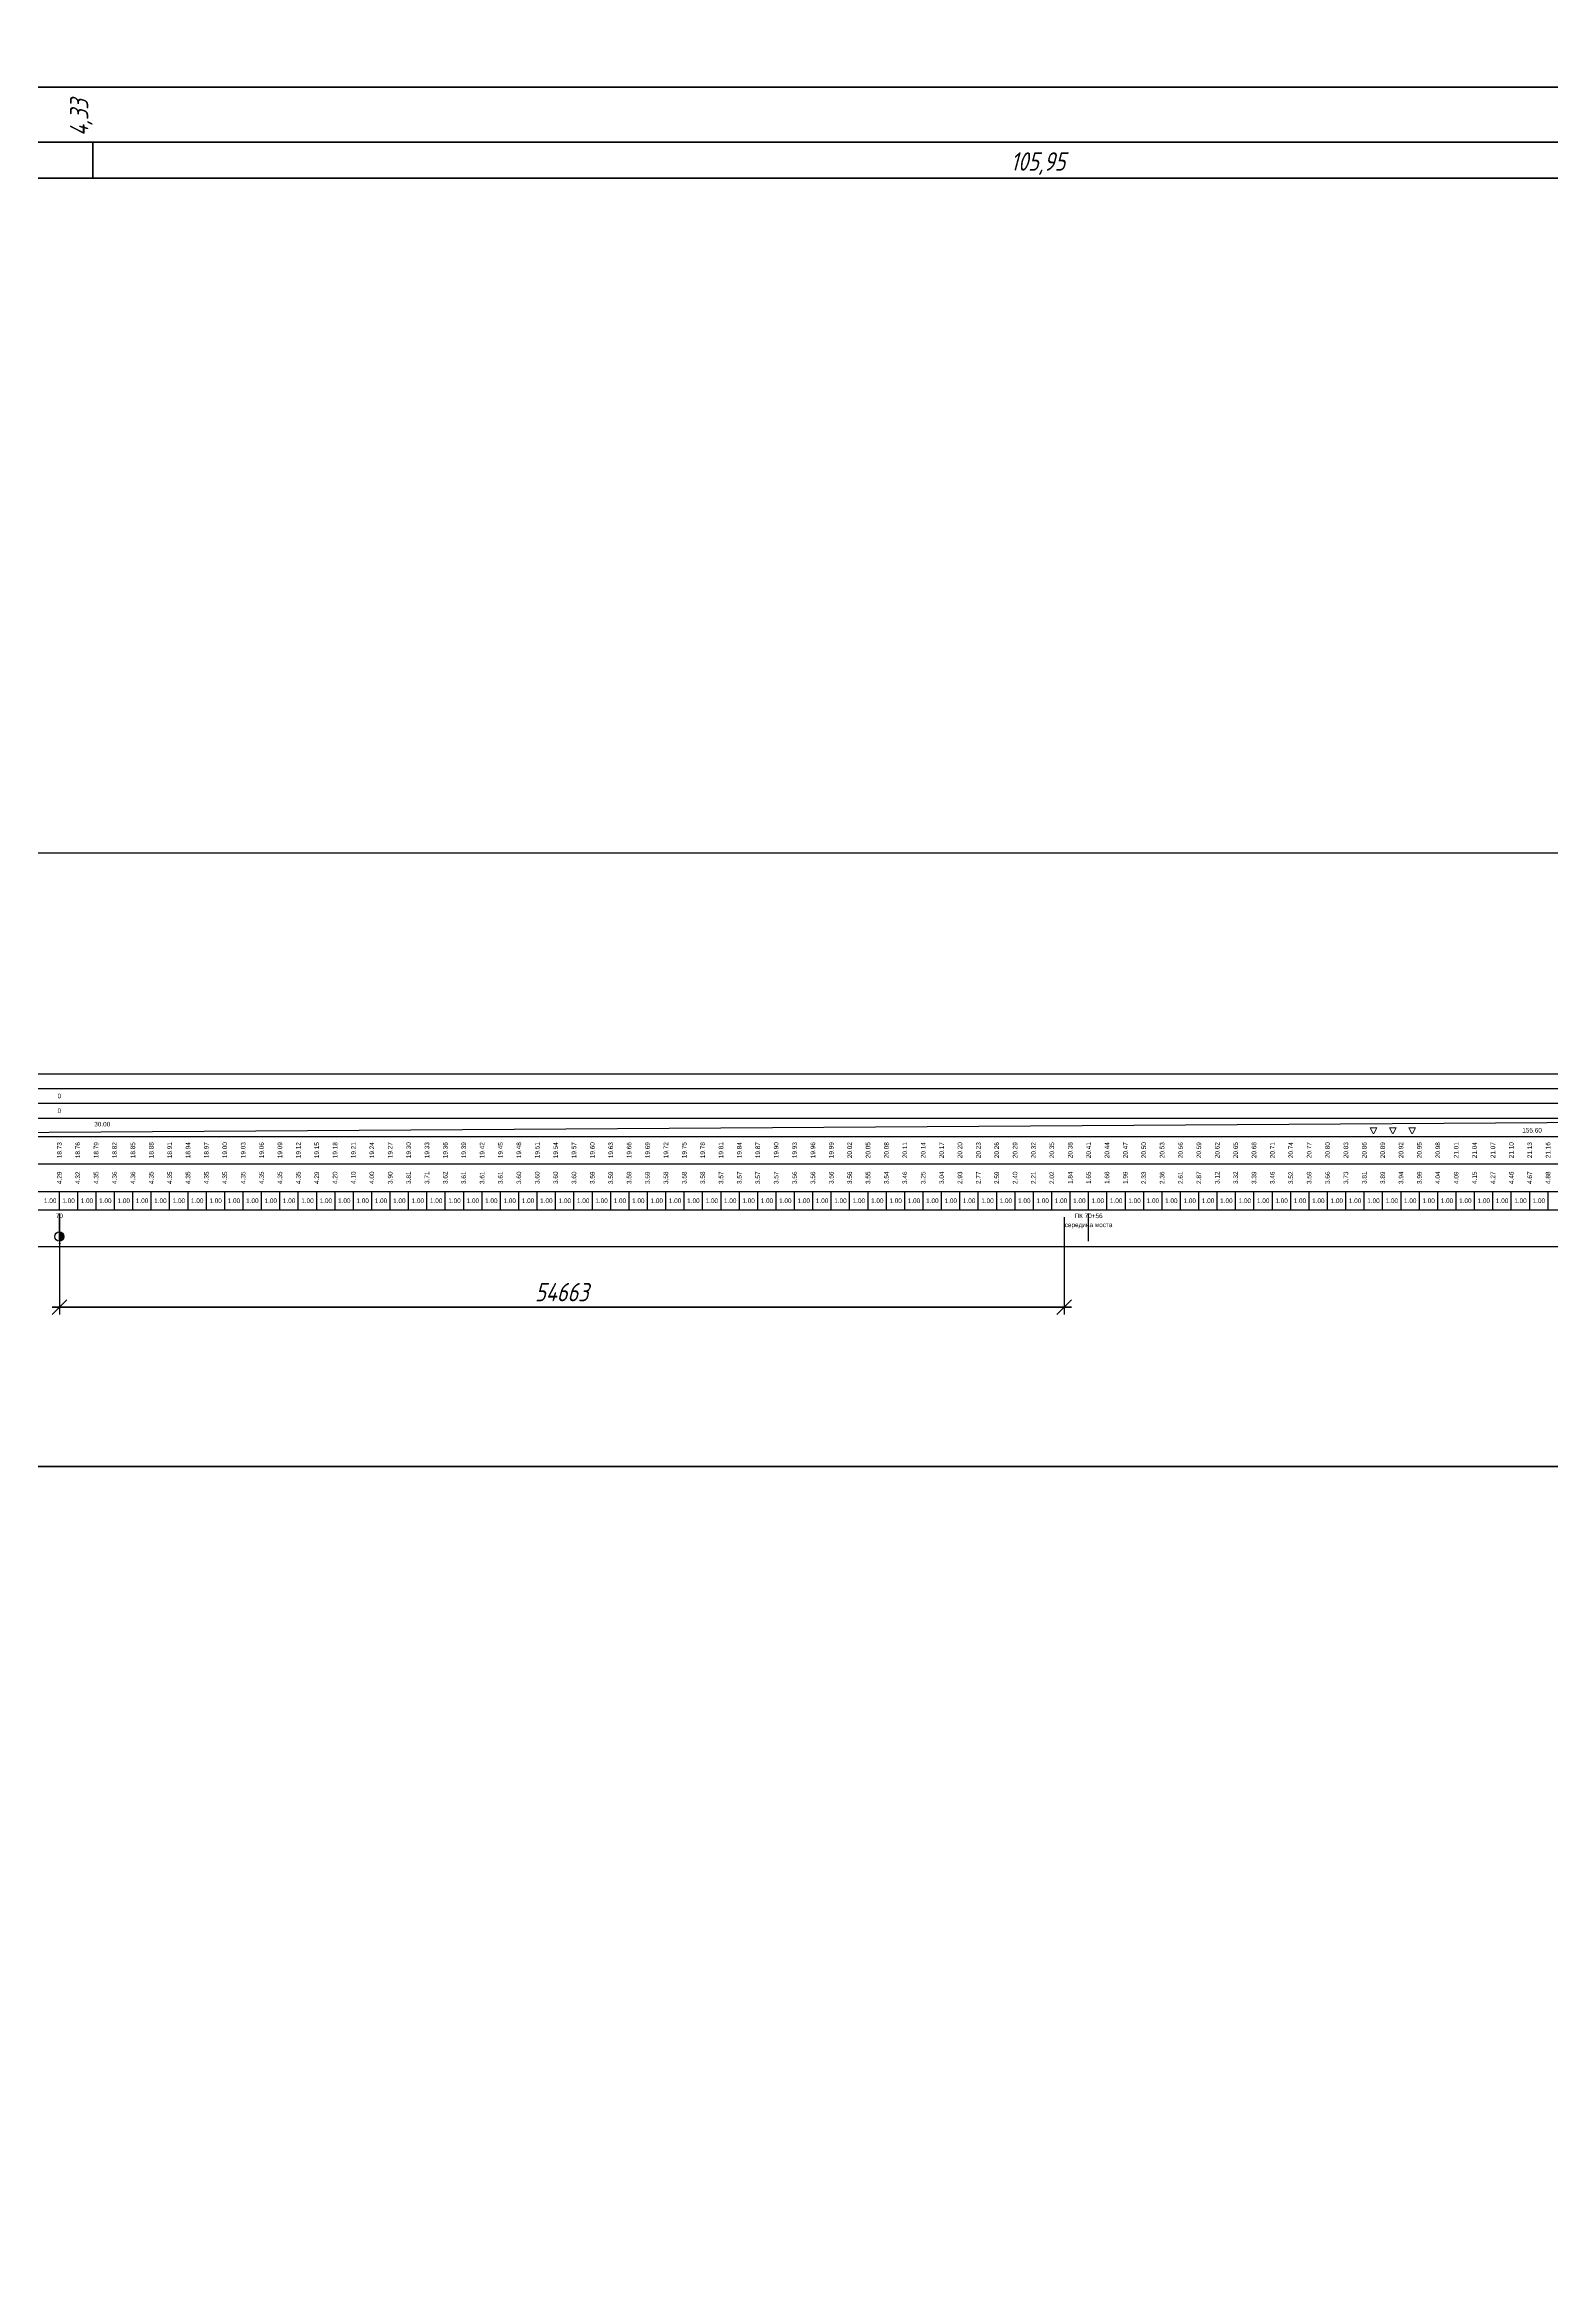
# Model space of a CAD drawing. Header units: millimetres. Extents: x 0 to 285450075, y -3000605 to 8125189010.
# Drawn here: x 6797598 to 6879598, y -149532 to -28567 of the extents above; entities that cross this region are included whole.
import ezdxf
from ezdxf import colors
from ezdxf.entities.mleader import LeaderData, LeaderLine
from ezdxf.enums import TextEntityAlignment as Align
from ezdxf.math import Vec2, Vec3

# ---------------------------------------------------------------- set-up
doc = ezdxf.new("R2010")
doc.units = ezdxf.units.MM
doc.linetypes.add('DASHED', pattern=[7, 5, -2, 0])
for name, color, linetype, lineweight in [('04_Невидимые', 3, 'Continuous', 13), ('1-Бетон', 106, 'Continuous', 35), ('ИС_TXT', 4, 'Continuous', 18), ('ИС_Выноски', 3, 'Continuous', 18), ('ИС_ТаБл', 5, 'Continuous', 35)]:
    doc.layers.add(name, color=color, linetype=linetype, lineweight=lineweight)
for name, color, linetype in [('Километры', 7, 'Continuous'), ('Красные отметки', 1, 'Continuous'), ('Пикеты', 7, 'Continuous'), ('Таблица', 7, 'Continuous'), ('Черные отметки', 3, 'Continuous')]:
    doc.layers.add(name, color=color, linetype=linetype)
doc.styles.add('0', font='isocpeur.ttf', dxfattribs={"width": 0.8, "oblique": 15})
doc.styles.add('ISOCPEUR', font='isocpeur.ttf', dxfattribs={"width": 0.8, "oblique": 15, "height": 2.5})
doc.styles.get("Standard").update_dxf_attribs({"font": 'arial.ttf'})
doc.dimstyles.new('М400нов', dxfattribs={"dimscale": 400, "dimtxt": 2.5, "dimasz": 2, "dimexe": 1, "dimexo": 1, "dimgap": 0.8, "dimtad": 1, "dimdec": 0, "dimzin": 0, "dimdsep": 46, "dimtxsty": '0', "dimblk": 'OBLIQUE', "dimcen": 0.09, "dimdle": 1, "dimclrd": 256, "dimclre": 256, "dimclrt": 256, "dimadec": 4, "dimazin": 0, "dimtfac": 1, "dimtdec": 0, "dimtmove": 1, "dimatfit": 2, "dimfxl": 1, "dimtolj": 1, "dimtzin": 0, "dimlwd": -1, "dimarcsym": 0})

# ---------------------------------------------------------------- blocks, each defined once
blk = doc.blocks.new('_None')
blk = doc.blocks.new('_OBLIQUE')
at = {"color": 0, "linetype": 'ByBlock', "lineweight": -2}
blk.add_line((0.5, 0.5), (-0.5, -0.5), dxfattribs=at)
blk = doc.blocks.new('*D1012')
at = {"layer": '1-Бетон', "lineweight": -2, "transparency": 16777216}
for p, q in [((6798409, -92383), (6798409, -97678)), ((6853072, -92383), (6853072, -97678))]:
    blk.add_line(p, q, dxfattribs=at)
at = {"layer": '1-Бетон', "transparency": 16777216}
blk.add_line((6853472, -97278), (6798009, -97278), dxfattribs=at)
at = {"layer": 'Defpoints', "color": 0, "transparency": 16777216}
for p in [(6798409, -91983), (6853072, -91983), (6798409, -97278)]:
    blk.add_point(p, dxfattribs=at)
at = {"layer": '1-Бетон', "transparency": 16777216, "xscale": 800, "yscale": 800, "zscale": 800, "rotation": 180}
blk.add_blockref('_OBLIQUE', (6798409, -97278), dxfattribs=at)
at = {"layer": '1-Бетон', "transparency": 16777216, "xscale": 800, "yscale": 800, "zscale": 800}
blk.add_blockref('_OBLIQUE', (6853072, -97278), dxfattribs=at)
at = {"layer": '1-Бетон', "transparency": 16777216, "insert": (6825740, -96458), "char_height": 1000, "attachment_point": 5, "style": '0'}
blk.add_mtext('\\A1;54663', dxfattribs=at)
blk = doc.blocks.new('мост план кальмиус')
at = {"layer": 'ИС_Выноски'}
ml = blk.add_multileader_mtext('Standard', dxfattribs=at)
ml.set_content('Ось опоры ОП2 \\PПК 70+5,09', color=256, style='ISOCPEUR')
ml.set_leader_properties(color=256, linetype='ByLayer')
ml.set_arrow_properties(name='NONE')
ml.build(insert=Vec2(0, 0))
ml.multileader.update_dxf_attribs({"text_left_attachment_type": 6, "text_right_attachment_type": 6, "dogleg_length": 0.36, "arrow_head_size": 600, "scale": 200})
ctx = ml.context
ctx.base_point, ctx.scale, ctx.char_height, ctx.arrow_head_size, ctx.landing_gap_size, ctx.plane_origin, ctx.plane_x_axis, ctx.plane_y_axis = Vec3(-49547, -28759), 200, 1200, 600, 125, Vec3(-42551, -9401), Vec3(0, 1), Vec3(-1, 0)
ctx.left_attachment, ctx.right_attachment, ctx.text_align_type = 6, 6, 1
notes = []
notes.append((ctx, [(1, (1, 1, 0), (-49547, -19065), (0, -1), 161, [(1, [(-49547, -16236)], 0, [])])]))
ctx.mtext.insert, ctx.mtext.text_direction, ctx.mtext.rotation, ctx.mtext.width, ctx.mtext.alignment, ctx.mtext.flow_direction = Vec3(-50987, -23992), Vec3(0, 1), 1.5707963, 12285.25, 2, 5
ml = blk.add_multileader_mtext('Standard', dxfattribs=at)
ml.set_content('Ось опоры ОП3 \\PПК 70+38,14', color=256, style='ISOCPEUR')
ml.set_leader_properties(color=256, linetype='ByLayer')
ml.set_arrow_properties(name='NONE')
ml.build(insert=Vec2(0, 0))
ml.multileader.update_dxf_attribs({"text_left_attachment_type": 6, "text_right_attachment_type": 6, "dogleg_length": 0.36, "arrow_head_size": 600, "scale": 200})
ctx = ml.context
ctx.base_point, ctx.scale, ctx.char_height, ctx.arrow_head_size, ctx.landing_gap_size, ctx.plane_origin, ctx.plane_x_axis, ctx.plane_y_axis = Vec3(-16527, -29664), 200, 1200, 600, 125, Vec3(-9531, -10789), Vec3(0, 1), Vec3(-1, 0)
ctx.left_attachment, ctx.right_attachment, ctx.text_align_type = 6, 6, 1
notes.append((ctx, [(1, (1, 1, 0), (-16527, -19970), (0, -1), 161, [(1, [(-16527, -17625)], 0, [])])]))
ctx.mtext.insert, ctx.mtext.text_direction, ctx.mtext.rotation, ctx.mtext.width, ctx.mtext.alignment, ctx.mtext.flow_direction = Vec3(-17967, -24898), Vec3(0, 1), 1.5707963, 11378.47, 2, 5
ml = blk.add_multileader_mtext('Standard', dxfattribs=at)
ml.set_content('Ось опоры ОП4 \\PПК 70+71,19', color=256, style='ISOCPEUR')
ml.set_leader_properties(color=256, linetype='ByLayer')
ml.set_arrow_properties(name='NONE')
ml.build(insert=Vec2(0, 0))
ml.multileader.update_dxf_attribs({"text_left_attachment_type": 6, "text_right_attachment_type": 6, "dogleg_length": 0.36, "arrow_head_size": 600, "scale": 200})
ctx = ml.context
ctx.base_point, ctx.scale, ctx.char_height, ctx.arrow_head_size, ctx.landing_gap_size, ctx.plane_origin, ctx.plane_x_axis, ctx.plane_y_axis = Vec3(16523, -29241), 200, 1200, 600, 125, Vec3(23519, -10789), Vec3(0, 1), Vec3(-1, 0)
ctx.left_attachment, ctx.right_attachment, ctx.text_align_type = 6, 6, 1
notes.append((ctx, [(1, (1, 1, 0), (16523, -19451), (0, -1), 161, [(1, [(16523, -17625)], 0, [])])]))
ctx.mtext.insert, ctx.mtext.text_direction, ctx.mtext.rotation, ctx.mtext.width, ctx.mtext.alignment, ctx.mtext.flow_direction = Vec3(15083, -24426), Vec3(0, 1), 1.5707963, 10889.45, 2, 5
for ctx, leaders in notes:
    for number, flags, end, landing, length, lines in leaders:
        leader = LeaderData()
        leader.index, (leader.has_last_leader_line, leader.has_dogleg_vector, leader.attachment_direction) = number, flags
        leader.last_leader_point, leader.dogleg_vector, leader.dogleg_length = Vec3(end), Vec3(landing), length
        for number, points, colour, breaks in lines:
            line = LeaderLine()
            line.index, line.vertices, line.color, line.breaks = number, Vec3.list(points), colors.encode_raw_color(colour), breaks
            leader.lines.append(line)
        ctx.leaders.append(leader)

msp = doc.modelspace()

# ---------------------------------------------------------------- linework, layer by layer
at = {"color": 1}
msp.add_lwpolyline([(6546658.009, 91146.6249), (7115680.6605, 91146.6249), (7115680.6605, -72566.6945), (6546658.009, -72566.6945)], close=True, dxfattribs=at)

# ---------------------------------------------------------------- next in the draw order: block references
at = {"layer": '1-Бетон'}
msp.add_blockref('мост план кальмиус', (6853073.53, -668947.9294), dxfattribs=at)

# ---------------------------------------------------------------- next in the draw order: hatches: boundary and pattern name
at = {"layer": 'Километры', "linetype": 'Continuous'}
msp.add_hatch(color=256, dxfattribs=at).paths.add_polyline_path([(6798408.6098, -93183.4055, -1), (6798408.6098, -93683.4055)])

# ---------------------------------------------------------------- next in the draw order: linework, layer by layer
at = {"color": 1}
msp.add_lwpolyline([(6546658.009, 91146.6249), (7115680.6605, 91146.6249), (7115680.6605, -72566.6945), (6546658.009, -72566.6945)], close=True, dxfattribs=at)
at = {"layer": '04_Невидимые', "color": 4, "linetype": 'DASHED', "ltscale": 500, "flags": 128}
for points in [[(6869737.014, -87518.7119), (6870087.014, -87518.7119), (6869937.014, -87818.7119), (6869887.014, -87818.7119), (6869737.014, -87518.7119)], [(6870787.0169, -87518.7119), (6871137.0169, -87518.7119), (6870987.0169, -87818.7119), (6870937.0169, -87818.7119), (6870787.0169, -87518.7119)], [(6871837.3974, -87518.7119), (6872187.3974, -87518.7119), (6872037.3974, -87818.7119), (6871987.3974, -87818.7119), (6871837.3974, -87518.7119)]]:
    msp.add_lwpolyline(points, dxfattribs=at)
at = {"layer": '1-Бетон', "color": 6}
msp.add_lwpolyline([(6532385.7521, 97510.8397), (7457736.6859, 97510.8397), (7457736.6859, -105940.3832), (6532385.7521, -105940.3832)], close=True, dxfattribs=at)
at = {"layer": 'ИС_ТаБл'}
for p, q in [((6766243.5233, -30884.1617), (6930166.0922, -30884.1617)), ((6766243.5233, -35838.5693), (6930166.0922, -35838.5693))]:
    msp.add_line(p, q, dxfattribs=at)
at = {"layer": 'ИС_ТаБл', "ltscale": 1000}
msp.add_line((6930166.0922, -33884.1617), (6766243.5233, -33884.1617), dxfattribs=at)
msp.add_lwpolyline([(6800223.8646, -33884.1617), (6800223.8646, -35838.5693)], dxfattribs=at)
at = {"layer": 'Километры', "linetype": 'Continuous'}
for p, q in [((6798408.6098, -93683.4055), (6798408.6098, -92183.4055)), ((6854408.6098, -93683.4055), (6854408.6098, -92183.4055))]:
    msp.add_line(p, q, dxfattribs=at)
msp.add_circle((6798408.6098, -93433.4055), 250, dxfattribs=at)
at = {"layer": 'Красные отметки', "linetype": 'Continuous'}
msp.add_line((6761841.5182, -87983.4055), (6917436.7226, -86983.4055), dxfattribs=at)
at = {"layer": 'Таблица', "linetype": 'Continuous'}
for p, q in [((6598408.6098, -84583.4055), (6998408.6098, -84583.4055)), ((6598408.6098, -85383.4055), (6998408.6098, -85383.4055)), ((6598408.6098, -86183.4055), (6998408.6098, -86183.4055)), ((6598408.6098, -86983.4055), (6998408.6098, -86983.4055)), ((6598408.6098, -87983.4055), (6998408.6098, -87983.4055)), ((6598408.6098, -89483.4055), (6998408.6098, -89483.4055)), ((6598408.6098, -90983.4055), (6998408.6098, -90983.4055)), ((6598408.6098, -91983.4055), (6998408.6098, -91983.4055)), ((6598408.6098, -93983.4055), (6998408.6098, -93983.4055))]:
    msp.add_line(p, q, dxfattribs=at)
at = {"layer": 'Черные отметки', "linetype": 'Continuous'}
for p, q in [((6798408.6098, -91983.4055), (6798408.6098, -90983.4055)), ((6799408.6098, -91983.4055), (6799408.6098, -90983.4055)), ((6800408.6098, -91983.4055), (6800408.6098, -90983.4055)), ((6801408.6098, -91983.4055), (6801408.6098, -90983.4055)), ((6802408.6098, -91983.4055), (6802408.6098, -90983.4055)), ((6803408.6098, -91983.4055), (6803408.6098, -90983.4055)), ((6804408.6098, -91983.4055), (6804408.6098, -90983.4055)), ((6805408.6098, -91983.4055), (6805408.6098, -90983.4055)), ((6806408.6098, -91983.4055), (6806408.6098, -90983.4055)), ((6807408.6098, -91983.4055), (6807408.6098, -90983.4055)), ((6808408.6098, -91983.4055), (6808408.6098, -90983.4055)), ((6809408.6098, -91983.4055), (6809408.6098, -90983.4055)), ((6810408.6098, -91983.4055), (6810408.6098, -90983.4055)), ((6811408.6098, -91983.4055), (6811408.6098, -90983.4055)), ((6812408.6098, -91983.4055), (6812408.6098, -90983.4055)), ((6813408.6098, -91983.4055), (6813408.6098, -90983.4055)), ((6814408.6098, -91983.4055), (6814408.6098, -90983.4055)), ((6815408.6098, -91983.4055), (6815408.6098, -90983.4055)), ((6816408.6098, -91983.4055), (6816408.6098, -90983.4055)), ((6817408.6098, -91983.4055), (6817408.6098, -90983.4055)), ((6818408.6098, -91983.4055), (6818408.6098, -90983.4055)), ((6819408.6098, -91983.4055), (6819408.6098, -90983.4055)), ((6820408.6098, -91983.4055), (6820408.6098, -90983.4055)), ((6821408.6098, -91983.4055), (6821408.6098, -90983.4055)), ((6822408.6098, -91983.4055), (6822408.6098, -90983.4055)), ((6823408.6098, -91983.4055), (6823408.6098, -90983.4055)), ((6824408.6098, -91983.4055), (6824408.6098, -90983.4055)), ((6825408.6098, -91983.4055), (6825408.6098, -90983.4055)), ((6826408.6098, -91983.4055), (6826408.6098, -90983.4055)), ((6827408.6098, -91983.4055), (6827408.6098, -90983.4055)), ((6828408.6098, -91983.4055), (6828408.6098, -90983.4055)), ((6829408.6098, -91983.4055), (6829408.6098, -90983.4055)), ((6830408.6098, -91983.4055), (6830408.6098, -90983.4055)), ((6831408.6098, -91983.4055), (6831408.6098, -90983.4055)), ((6832408.6098, -91983.4055), (6832408.6098, -90983.4055)), ((6833408.6098, -91983.4055), (6833408.6098, -90983.4055)), ((6834408.6098, -91983.4055), (6834408.6098, -90983.4055)), ((6835408.6098, -91983.4055), (6835408.6098, -90983.4055)), ((6836408.6098, -91983.4055), (6836408.6098, -90983.4055)), ((6837408.6098, -91983.4055), (6837408.6098, -90983.4055)), ((6838408.6098, -91983.4055), (6838408.6098, -90983.4055)), ((6839408.6098, -91983.4055), (6839408.6098, -90983.4055)), ((6840408.6098, -91983.4055), (6840408.6098, -90983.4055)), ((6841408.6098, -91983.4055), (6841408.6098, -90983.4055)), ((6842408.6098, -91983.4055), (6842408.6098, -90983.4055)), ((6843408.6098, -91983.4055), (6843408.6098, -90983.4055)), ((6844408.6098, -91983.4055), (6844408.6098, -90983.4055)), ((6845408.6098, -91983.4055), (6845408.6098, -90983.4055)), ((6846408.6098, -91983.4055), (6846408.6098, -90983.4055)), ((6847408.6098, -91983.4055), (6847408.6098, -90983.4055)), ((6848408.6098, -91983.4055), (6848408.6098, -90983.4055)), ((6849408.6098, -91983.4055), (6849408.6098, -90983.4055)), ((6850408.6098, -91983.4055), (6850408.6098, -90983.4055)), ((6851408.6098, -91983.4055), (6851408.6098, -90983.4055)), ((6852408.6098, -91983.4055), (6852408.6098, -90983.4055)), ((6853408.6098, -91983.4055), (6853408.6098, -90983.4055)), ((6854408.6098, -91983.4055), (6854408.6098, -90983.4055)), ((6855408.6098, -91983.4055), (6855408.6098, -90983.4055)), ((6856408.6098, -91983.4055), (6856408.6098, -90983.4055)), ((6857408.6098, -91983.4055), (6857408.6098, -90983.4055)), ((6858408.6098, -91983.4055), (6858408.6098, -90983.4055)), ((6859408.6098, -91983.4055), (6859408.6098, -90983.4055)), ((6860408.6098, -91983.4055), (6860408.6098, -90983.4055)), ((6861408.6098, -91983.4055), (6861408.6098, -90983.4055)), ((6862408.6098, -91983.4055), (6862408.6098, -90983.4055)), ((6863408.6098, -91983.4055), (6863408.6098, -90983.4055)), ((6864408.6098, -91983.4055), (6864408.6098, -90983.4055)), ((6865408.6098, -91983.4055), (6865408.6098, -90983.4055)), ((6866408.6098, -91983.4055), (6866408.6098, -90983.4055)), ((6867408.6098, -91983.4055), (6867408.6098, -90983.4055)), ((6868408.6098, -91983.4055), (6868408.6098, -90983.4055)), ((6869408.6098, -91983.4055), (6869408.6098, -90983.4055)), ((6870408.6098, -91983.4055), (6870408.6098, -90983.4055)), ((6871408.6098, -91983.4055), (6871408.6098, -90983.4055)), ((6872408.6098, -91983.4055), (6872408.6098, -90983.4055)), ((6873408.6098, -91983.4055), (6873408.6098, -90983.4055)), ((6874408.6098, -91983.4055), (6874408.6098, -90983.4055)), ((6875408.6098, -91983.4055), (6875408.6098, -90983.4055)), ((6876408.6098, -91983.4055), (6876408.6098, -90983.4055)), ((6877408.6098, -91983.4055), (6877408.6098, -90983.4055)), ((6878408.6098, -91983.4055), (6878408.6098, -90983.4055)), ((6879408.6098, -91983.4055), (6879408.6098, -90983.4055))]:
    msp.add_line(p, q, dxfattribs=at)

# ---------------------------------------------------------------- next in the draw order: texts
at = {"layer": 'ИС_TXT', "ltscale": 1000, "style": '0', "oblique": 15, "width": 0.8}
msp.add_text('4,33', height=1000, rotation=90, dxfattribs=at).set_placement((6799981.9524, -33551.0915, 0))
msp.add_text('105,95', height=1000, dxfattribs=at).set_placement((6850165.9161, -35434.9515, 0))
at = {"layer": 'Километры', "linetype": 'Continuous', "width": 0.8}
msp.add_text('7', height=250, dxfattribs=at).set_placement((6798408.6098, -94033.4055), align=Align.CENTER)
at = {"layer": 'Красные отметки', "linetype": 'Continuous', "width": 0.8}
for s, p in [('30.00', (6800740.3193, -87316.7388)), ('155.60', (6878537.9215, -87650.0722))]:
    msp.add_text(s, height=250, dxfattribs=at).set_placement(p, align=Align.MIDDLE_CENTER)
for s, p in [('18.73', (6798408.6098, -88733.4055)), ('18.76', (6799408.6098, -88733.4055)), ('18.79', (6800408.6098, -88733.4055)), ('18.82', (6801408.6098, -88733.4055)), ('18.85', (6802408.6098, -88733.4055)), ('18.88', (6803408.6098, -88733.4055)), ('18.91', (6804408.6098, -88733.4055)), ('18.94', (6805408.6098, -88733.4055)), ('18.97', (6806408.6098, -88733.4055)), ('19.00', (6807408.6098, -88733.4055)), ('19.03', (6808408.6098, -88733.4055)), ('19.06', (6809408.6098, -88733.4055)), ('19.09', (6810408.6098, -88733.4055)), ('19.12', (6811408.6098, -88733.4055)), ('19.15', (6812408.6098, -88733.4055)), ('19.18', (6813408.6098, -88733.4055)), ('19.21', (6814408.6098, -88733.4055)), ('19.24', (6815408.6098, -88733.4055)), ('19.27', (6816408.6098, -88733.4055)), ('19.30', (6817408.6098, -88733.4055)), ('19.33', (6818408.6098, -88733.4055)), ('19.36', (6819408.6098, -88733.4055)), ('19.39', (6820408.6098, -88733.4055)), ('19.42', (6821408.6098, -88733.4055)), ('19.45', (6822408.6098, -88733.4055)), ('19.48', (6823408.6098, -88733.4055)), ('19.51', (6824408.6098, -88733.4055)), ('19.54', (6825408.6098, -88733.4055)), ('19.57', (6826408.6098, -88733.4055)), ('19.60', (6827408.6098, -88733.4055)), ('19.63', (6828408.6098, -88733.4055)), ('19.66', (6829408.6098, -88733.4055)), ('19.69', (6830408.6098, -88733.4055)), ('19.72', (6831408.6098, -88733.4055)), ('19.75', (6832408.6098, -88733.4055)), ('19.78', (6833408.6098, -88733.4055)), ('19.81', (6834408.6098, -88733.4055)), ('19.84', (6835408.6098, -88733.4055)), ('19.87', (6836408.6098, -88733.4055)), ('19.90', (6837408.6098, -88733.4055)), ('19.93', (6838408.6098, -88733.4055)), ('19.96', (6839408.6098, -88733.4055)), ('19.99', (6840408.6098, -88733.4055)), ('20.02', (6841408.6098, -88733.4055)), ('20.05', (6842408.6098, -88733.4055)), ('20.08', (6843408.6098, -88733.4055)), ('20.11', (6844408.6098, -88733.4055)), ('20.14', (6845408.6098, -88733.4055)), ('20.17', (6846408.6098, -88733.4055)), ('20.20', (6847408.6098, -88733.4055)), ('20.23', (6848408.6098, -88733.4055)), ('20.26', (6849408.6098, -88733.4055)), ('20.29', (6850408.6098, -88733.4055)), ('20.32', (6851408.6098, -88733.4055)), ('20.35', (6852408.6098, -88733.4055)), ('20.38', (6853408.6098, -88733.4055)), ('20.41', (6854408.6098, -88733.4055)), ('20.44', (6855408.6098, -88733.4055)), ('20.47', (6856408.6098, -88733.4055)), ('20.50', (6857408.6098, -88733.4055)), ('20.53', (6858408.6098, -88733.4055)), ('20.56', (6859408.6098, -88733.4055)), ('20.59', (6860408.6098, -88733.4055)), ('20.62', (6861408.6098, -88733.4055)), ('20.65', (6862408.6098, -88733.4055)), ('20.68', (6863408.6098, -88733.4055)), ('20.71', (6864408.6098, -88733.4055)), ('20.74', (6865408.6098, -88733.4055)), ('20.77', (6866408.6098, -88733.4055)), ('20.80', (6867408.6098, -88733.4055)), ('20.83', (6868408.6098, -88733.4055)), ('20.86', (6869408.6098, -88733.4055)), ('20.89', (6870408.6098, -88733.4055)), ('20.92', (6871408.6098, -88733.4055)), ('20.95', (6872408.6098, -88733.4055)), ('20.98', (6873408.6098, -88733.4055)), ('21.01', (6874408.6098, -88733.4055)), ('21.04', (6875408.6098, -88733.4055)), ('21.07', (6876408.6098, -88733.4055)), ('21.10', (6877408.6098, -88733.4055)), ('21.13', (6878408.6098, -88733.4055)), ('21.16', (6879408.6098, -88733.4055))]:
    msp.add_text(s, height=250, rotation=90.000002493, dxfattribs=at).set_placement(p, align=Align.MIDDLE_CENTER)
at = {"layer": 'Пикеты', "linetype": 'Continuous', "width": 0.8}
msp.add_text('70', height=250, dxfattribs=at).set_placement((6798408.6098, -92429.9288), align=Align.CENTER)
at = {"layer": 'Пикеты', "color": 1, "linetype": 'Continuous', "width": 0.8}
for s, p in [('середина моста', (6854408.6098, -92920.9688)), ('ПК 70+56', (6854408.6098, -92429.9288))]:
    msp.add_text(s, height=250, dxfattribs=at).set_placement(p, align=Align.CENTER)
at = {"layer": 'Таблица', "linetype": 'Continuous', "width": 0.8}
for p in [(6798408.6098, -85783.4055), (6798408.6098, -86583.4055)]:
    msp.add_text('0', height=250, dxfattribs=at).set_placement(p, align=Align.MIDDLE_CENTER)
at = {"layer": 'Черные отметки', "linetype": 'Continuous', "width": 0.8}
for s, p in [('4.29', (6798408.6098, -90233.4055)), ('4.32', (6799408.6098, -90233.4055)), ('4.35', (6800408.6098, -90233.4055)), ('4.36', (6801408.6098, -90233.4055)), ('4.36', (6802408.6098, -90233.4055)), ('4.35', (6803408.6098, -90233.4055)), ('4.35', (6804408.6098, -90233.4055)), ('4.35', (6805408.6098, -90233.4055)), ('4.35', (6806408.6098, -90233.4055)), ('4.35', (6807408.6098, -90233.4055)), ('4.35', (6808408.6098, -90233.4055)), ('4.35', (6809408.6098, -90233.4055)), ('4.35', (6810408.6098, -90233.4055)), ('4.35', (6811408.6098, -90233.4055)), ('4.29', (6812408.6098, -90233.4055)), ('4.20', (6813408.6098, -90233.4055)), ('4.10', (6814408.6098, -90233.4055)), ('4.00', (6815408.6098, -90233.4055)), ('3.90', (6816408.6098, -90233.4055)), ('3.81', (6817408.6098, -90233.4055)), ('3.71', (6818408.6098, -90233.4055)), ('3.62', (6819408.6098, -90233.4055)), ('3.61', (6820408.6098, -90233.4055)), ('3.61', (6821408.6098, -90233.4055)), ('3.61', (6822408.6098, -90233.4055)), ('3.60', (6823408.6098, -90233.4055)), ('3.60', (6824408.6098, -90233.4055)), ('3.60', (6825408.6098, -90233.4055)), ('3.60', (6826408.6098, -90233.4055)), ('3.59', (6827408.6098, -90233.4055)), ('3.59', (6828408.6098, -90233.4055)), ('3.59', (6829408.6098, -90233.4055)), ('3.59', (6830408.6098, -90233.4055)), ('3.58', (6831408.6098, -90233.4055)), ('3.58', (6832408.6098, -90233.4055)), ('3.58', (6833408.6098, -90233.4055)), ('3.57', (6834408.6098, -90233.4055)), ('3.57', (6835408.6098, -90233.4055)), ('3.57', (6836408.6098, -90233.4055)), ('3.57', (6837408.6098, -90233.4055)), ('3.56', (6838408.6098, -90233.4055)), ('3.56', (6839408.6098, -90233.4055)), ('3.56', (6840408.6098, -90233.4055)), ('3.56', (6841408.6098, -90233.4055)), ('3.55', (6842408.6098, -90233.4055)), ('3.54', (6843408.6098, -90233.4055)), ('3.46', (6844408.6098, -90233.4055)), ('3.25', (6845408.6098, -90233.4055)), ('3.04', (6846408.6098, -90233.4055)), ('2.93', (6847408.6098, -90233.4055)), ('2.77', (6848408.6098, -90233.4055)), ('2.59', (6849408.6098, -90233.4055)), ('2.40', (6850408.6098, -90233.4055)), ('2.21', (6851408.6098, -90233.4055)), ('2.02', (6852408.6098, -90233.4055)), ('1.84', (6853408.6098, -90233.4055)), ('1.65', (6854408.6098, -90233.4055)), ('1.66', (6855408.6098, -90233.4055)), ('1.99', (6856408.6098, -90233.4055)), ('2.33', (6857408.6098, -90233.4055)), ('2.36', (6858408.6098, -90233.4055)), ('2.61', (6859408.6098, -90233.4055)), ('2.87', (6860408.6098, -90233.4055)), ('3.12', (6861408.6098, -90233.4055)), ('3.32', (6862408.6098, -90233.4055)), ('3.39', (6863408.6098, -90233.4055)), ('3.46', (6864408.6098, -90233.4055)), ('3.52', (6865408.6098, -90233.4055)), ('3.59', (6866408.6098, -90233.4055)), ('3.66', (6867408.6098, -90233.4055)), ('3.73', (6868408.6098, -90233.4055)), ('3.81', (6869408.6098, -90233.4055)), ('3.89', (6870408.6098, -90233.4055)), ('3.94', (6871408.6098, -90233.4055)), ('3.99', (6872408.6098, -90233.4055)), ('4.04', (6873408.6098, -90233.4055)), ('4.09', (6874408.6098, -90233.4055)), ('4.15', (6875408.6098, -90233.4055)), ('4.27', (6876408.6098, -90233.4055)), ('4.46', (6877408.6098, -90233.4055)), ('4.67', (6878408.6098, -90233.4055)), ('4.88', (6879408.6098, -90233.4055))]:
    msp.add_text(s, height=250, rotation=90.000002493, dxfattribs=at).set_placement(p, align=Align.MIDDLE_CENTER)
for p in [(6797908.6098, -91483.4055), (6798908.6098, -91483.4055), (6799908.6098, -91483.4055), (6800908.6098, -91483.4055), (6801908.6098, -91483.4055), (6802908.6098, -91483.4055), (6803908.6098, -91483.4055), (6804908.6098, -91483.4055), (6805908.6098, -91483.4055), (6806908.6098, -91483.4055), (6807908.6098, -91483.4055), (6808908.6098, -91483.4055), (6809908.6098, -91483.4055), (6810908.6098, -91483.4055), (6811908.6098, -91483.4055), (6812908.6098, -91483.4055), (6813908.6098, -91483.4055), (6814908.6098, -91483.4055), (6815908.6098, -91483.4055), (6816908.6098, -91483.4055), (6817908.6098, -91483.4055), (6818908.6098, -91483.4055), (6819908.6098, -91483.4055), (6820908.6098, -91483.4055), (6821908.6098, -91483.4055), (6822908.6098, -91483.4055), (6823908.6098, -91483.4055), (6824908.6098, -91483.4055), (6825908.6098, -91483.4055), (6826908.6098, -91483.4055), (6827908.6098, -91483.4055), (6828908.6098, -91483.4055), (6829908.6098, -91483.4055), (6830908.6098, -91483.4055), (6831908.6098, -91483.4055), (6832908.6098, -91483.4055), (6833908.6098, -91483.4055), (6834908.6098, -91483.4055), (6835908.6098, -91483.4055), (6836908.6098, -91483.4055), (6837908.6098, -91483.4055), (6838908.6098, -91483.4055), (6839908.6098, -91483.4055), (6840908.6098, -91483.4055), (6841908.6098, -91483.4055), (6842908.6098, -91483.4055), (6843908.6098, -91483.4055), (6844908.6098, -91483.4055), (6845908.6098, -91483.4055), (6846908.6098, -91483.4055), (6847908.6098, -91483.4055), (6848908.6098, -91483.4055), (6849908.6098, -91483.4055), (6850908.6098, -91483.4055), (6851908.6098, -91483.4055), (6852908.6098, -91483.4055), (6853908.6098, -91483.4055), (6854908.6098, -91483.4055), (6855908.6098, -91483.4055), (6856908.6098, -91483.4055), (6857908.6098, -91483.4055), (6858908.6098, -91483.4055), (6859908.6098, -91483.4055), (6860908.6098, -91483.4055), (6861908.6098, -91483.4055), (6862908.6098, -91483.4055), (6863908.6098, -91483.4055), (6864908.6098, -91483.4055), (6865908.6098, -91483.4055), (6866908.6098, -91483.4055), (6867908.6098, -91483.4055), (6868908.6098, -91483.4055), (6869908.6098, -91483.4055), (6870908.6098, -91483.4055), (6871908.6098, -91483.4055), (6872908.6098, -91483.4055), (6873908.6098, -91483.4055), (6874908.6098, -91483.4055), (6875908.6098, -91483.4055), (6876908.6098, -91483.4055), (6877908.6098, -91483.4055), (6878908.6098, -91483.4055)]:
    msp.add_text('1.00', height=250, dxfattribs=at).set_placement(p, align=Align.MIDDLE_CENTER)

# ---------------------------------------------------------------- next in the draw order: dimensions: what is measured, and where the dimension line sits
at = {"layer": '1-Бетон'}
dim = msp.add_linear_dim(base=(6798408.6098, -97277.6546), p1=(6853072.0312, -91983.4055), p2=(6798408.6098, -91983.4055), dimstyle='М400нов', dxfattribs=at)
dim.commit()
dim.dimension.update_dxf_attribs({"geometry": '*D1012', "text_midpoint": (6825740.3205, -96457.6546)})

# ---------------------------------------------------------------- next in the draw order: leaders
at = {"layer": 'ИС_Выноски'}
ml = msp.add_multileader_mtext('Standard', dxfattribs=at)
ml.set_content('Ось опоры ОП2 \\PПК 70+5,09', color=256, style='ISOCPEUR')
ml.set_leader_properties(color=256, linetype='ByLayer')
ml.set_arrow_properties(name='NONE')
ml.build(insert=Vec2(0, 0))
ml.multileader.update_dxf_attribs({"text_left_attachment_type": 6, "text_right_attachment_type": 6, "dogleg_length": 0.36, "arrow_head_size": 600, "scale": 200})
ctx = ml.context
ctx.base_point, ctx.scale, ctx.char_height, ctx.arrow_head_size, ctx.landing_gap_size, ctx.plane_origin, ctx.plane_x_axis, ctx.plane_y_axis = Vec3(6803526.425, -1025959.3947), 200, 1200, 600, 125, Vec3(6810522.1015, -1006601.1133), Vec3(0, 1), Vec3(-1, 0)
ctx.left_attachment, ctx.right_attachment, ctx.text_align_type = 6, 6, 1
notes = []
notes.append((ctx, [(1, (1, 1, 0), (6803526.425, -1016265.2749), (0, -1), 161.0417, [(1, [(6803526.425, -1013436.9517)], 0, [])])]))
ctx.mtext.insert, ctx.mtext.text_direction, ctx.mtext.rotation, ctx.mtext.width, ctx.mtext.alignment, ctx.mtext.flow_direction = Vec3(6802086.425, -1021192.8556), Vec3(0, 1), 1.5707963268, 12285.253308, 2, 5
ml = msp.add_multileader_mtext('Standard', dxfattribs=at)
ml.set_content('Ось опоры ОП3 \\PПК 70+38,14', color=256, style='ISOCPEUR')
ml.set_leader_properties(color=256, linetype='ByLayer')
ml.set_arrow_properties(name='NONE')
ml.build(insert=Vec2(0, 0))
ml.multileader.update_dxf_attribs({"text_left_attachment_type": 6, "text_right_attachment_type": 6, "dogleg_length": 0.36, "arrow_head_size": 600, "scale": 200})
ctx = ml.context
ctx.base_point, ctx.scale, ctx.char_height, ctx.arrow_head_size, ctx.landing_gap_size, ctx.plane_origin, ctx.plane_x_axis, ctx.plane_y_axis = Vec3(6836546.8121, -1026865.0121), 200, 1200, 600, 125, Vec3(6843542.4886, -1007989.3985), Vec3(0, 1), Vec3(-1, 0)
ctx.left_attachment, ctx.right_attachment, ctx.text_align_type = 6, 6, 1
notes.append((ctx, [(1, (1, 1, 0), (6836546.8121, -1017170.8923), (0, -1), 161.0417, [(1, [(6836546.8121, -1014825.2369)], 0, [])])]))
ctx.mtext.insert, ctx.mtext.text_direction, ctx.mtext.rotation, ctx.mtext.width, ctx.mtext.alignment, ctx.mtext.flow_direction = Vec3(6835106.8121, -1022098.4731), Vec3(0, 1), 1.5707963268, 11378.466284, 2, 5
ml = msp.add_multileader_mtext('Standard', dxfattribs=at)
ml.set_content('Ось опоры ОП4 \\PПК 70+71,19', color=256, style='ISOCPEUR')
ml.set_leader_properties(color=256, linetype='ByLayer')
ml.set_arrow_properties(name='NONE')
ml.build(insert=Vec2(0, 0))
ml.multileader.update_dxf_attribs({"text_left_attachment_type": 6, "text_right_attachment_type": 6, "dogleg_length": 0.36, "arrow_head_size": 600, "scale": 200})
ctx = ml.context
ctx.base_point, ctx.scale, ctx.char_height, ctx.arrow_head_size, ctx.landing_gap_size, ctx.plane_origin, ctx.plane_x_axis, ctx.plane_y_axis = Vec3(6869596.8121, -1026441.3915), 200, 1200, 600, 125, Vec3(6876592.4886, -1007989.3985), Vec3(0, 1), Vec3(-1, 0)
ctx.left_attachment, ctx.right_attachment, ctx.text_align_type = 6, 6, 1
notes.append((ctx, [(1, (1, 1, 0), (6869596.8121, -1016651.2717), (0, -1), 161.0417, [(1, [(6869596.8121, -1014825.2369)], 0, [])])]))
ctx.mtext.insert, ctx.mtext.text_direction, ctx.mtext.rotation, ctx.mtext.width, ctx.mtext.alignment, ctx.mtext.flow_direction = Vec3(6868156.8121, -1021626.8525), Vec3(0, 1), 1.5707963268, 10889.446883, 2, 5
ml = msp.add_multileader_mtext('Standard', dxfattribs=at)
ml.set_content('Ось опоры ОП2 \\PПК 70+5,09', color=256, style='ISOCPEUR')
ml.set_leader_properties(color=256, linetype='ByLayer')
ml.set_arrow_properties(name='NONE')
ml.build(insert=Vec2(0, 0))
ml.multileader.update_dxf_attribs({"text_left_attachment_type": 6, "text_right_attachment_type": 6, "dogleg_length": 0.36, "arrow_head_size": 600, "scale": 200})
ctx = ml.context
ctx.base_point, ctx.scale, ctx.char_height, ctx.arrow_head_size, ctx.landing_gap_size, ctx.plane_origin, ctx.plane_x_axis, ctx.plane_y_axis = Vec3(6803526.425, -1297706.7331), 200, 1200, 600, 125, Vec3(6810522.1015, -1278348.4518), Vec3(0, 1), Vec3(-1, 0)
ctx.left_attachment, ctx.right_attachment, ctx.text_align_type = 6, 6, 1
notes.append((ctx, [(1, (1, 1, 0), (6803526.425, -1288012.6133), (0, -1), 161.0417, [(1, [(6803526.425, -1285184.2902)], 0, [])])]))
ctx.mtext.insert, ctx.mtext.text_direction, ctx.mtext.rotation, ctx.mtext.width, ctx.mtext.alignment, ctx.mtext.flow_direction = Vec3(6802086.425, -1292940.1941), Vec3(0, 1), 1.5707963268, 12285.253308, 2, 5
for ctx, leaders in notes:
    for number, flags, end, landing, length, lines in leaders:
        leader = LeaderData()
        leader.index, (leader.has_last_leader_line, leader.has_dogleg_vector, leader.attachment_direction) = number, flags
        leader.last_leader_point, leader.dogleg_vector, leader.dogleg_length = Vec3(end), Vec3(landing), length
        for number, points, colour, breaks in lines:
            line = LeaderLine()
            line.index, line.vertices, line.color, line.breaks = number, Vec3.list(points), colors.encode_raw_color(colour), breaks
            leader.lines.append(line)
        ctx.leaders.append(leader)

doc.saveas('drawing.dxf')
